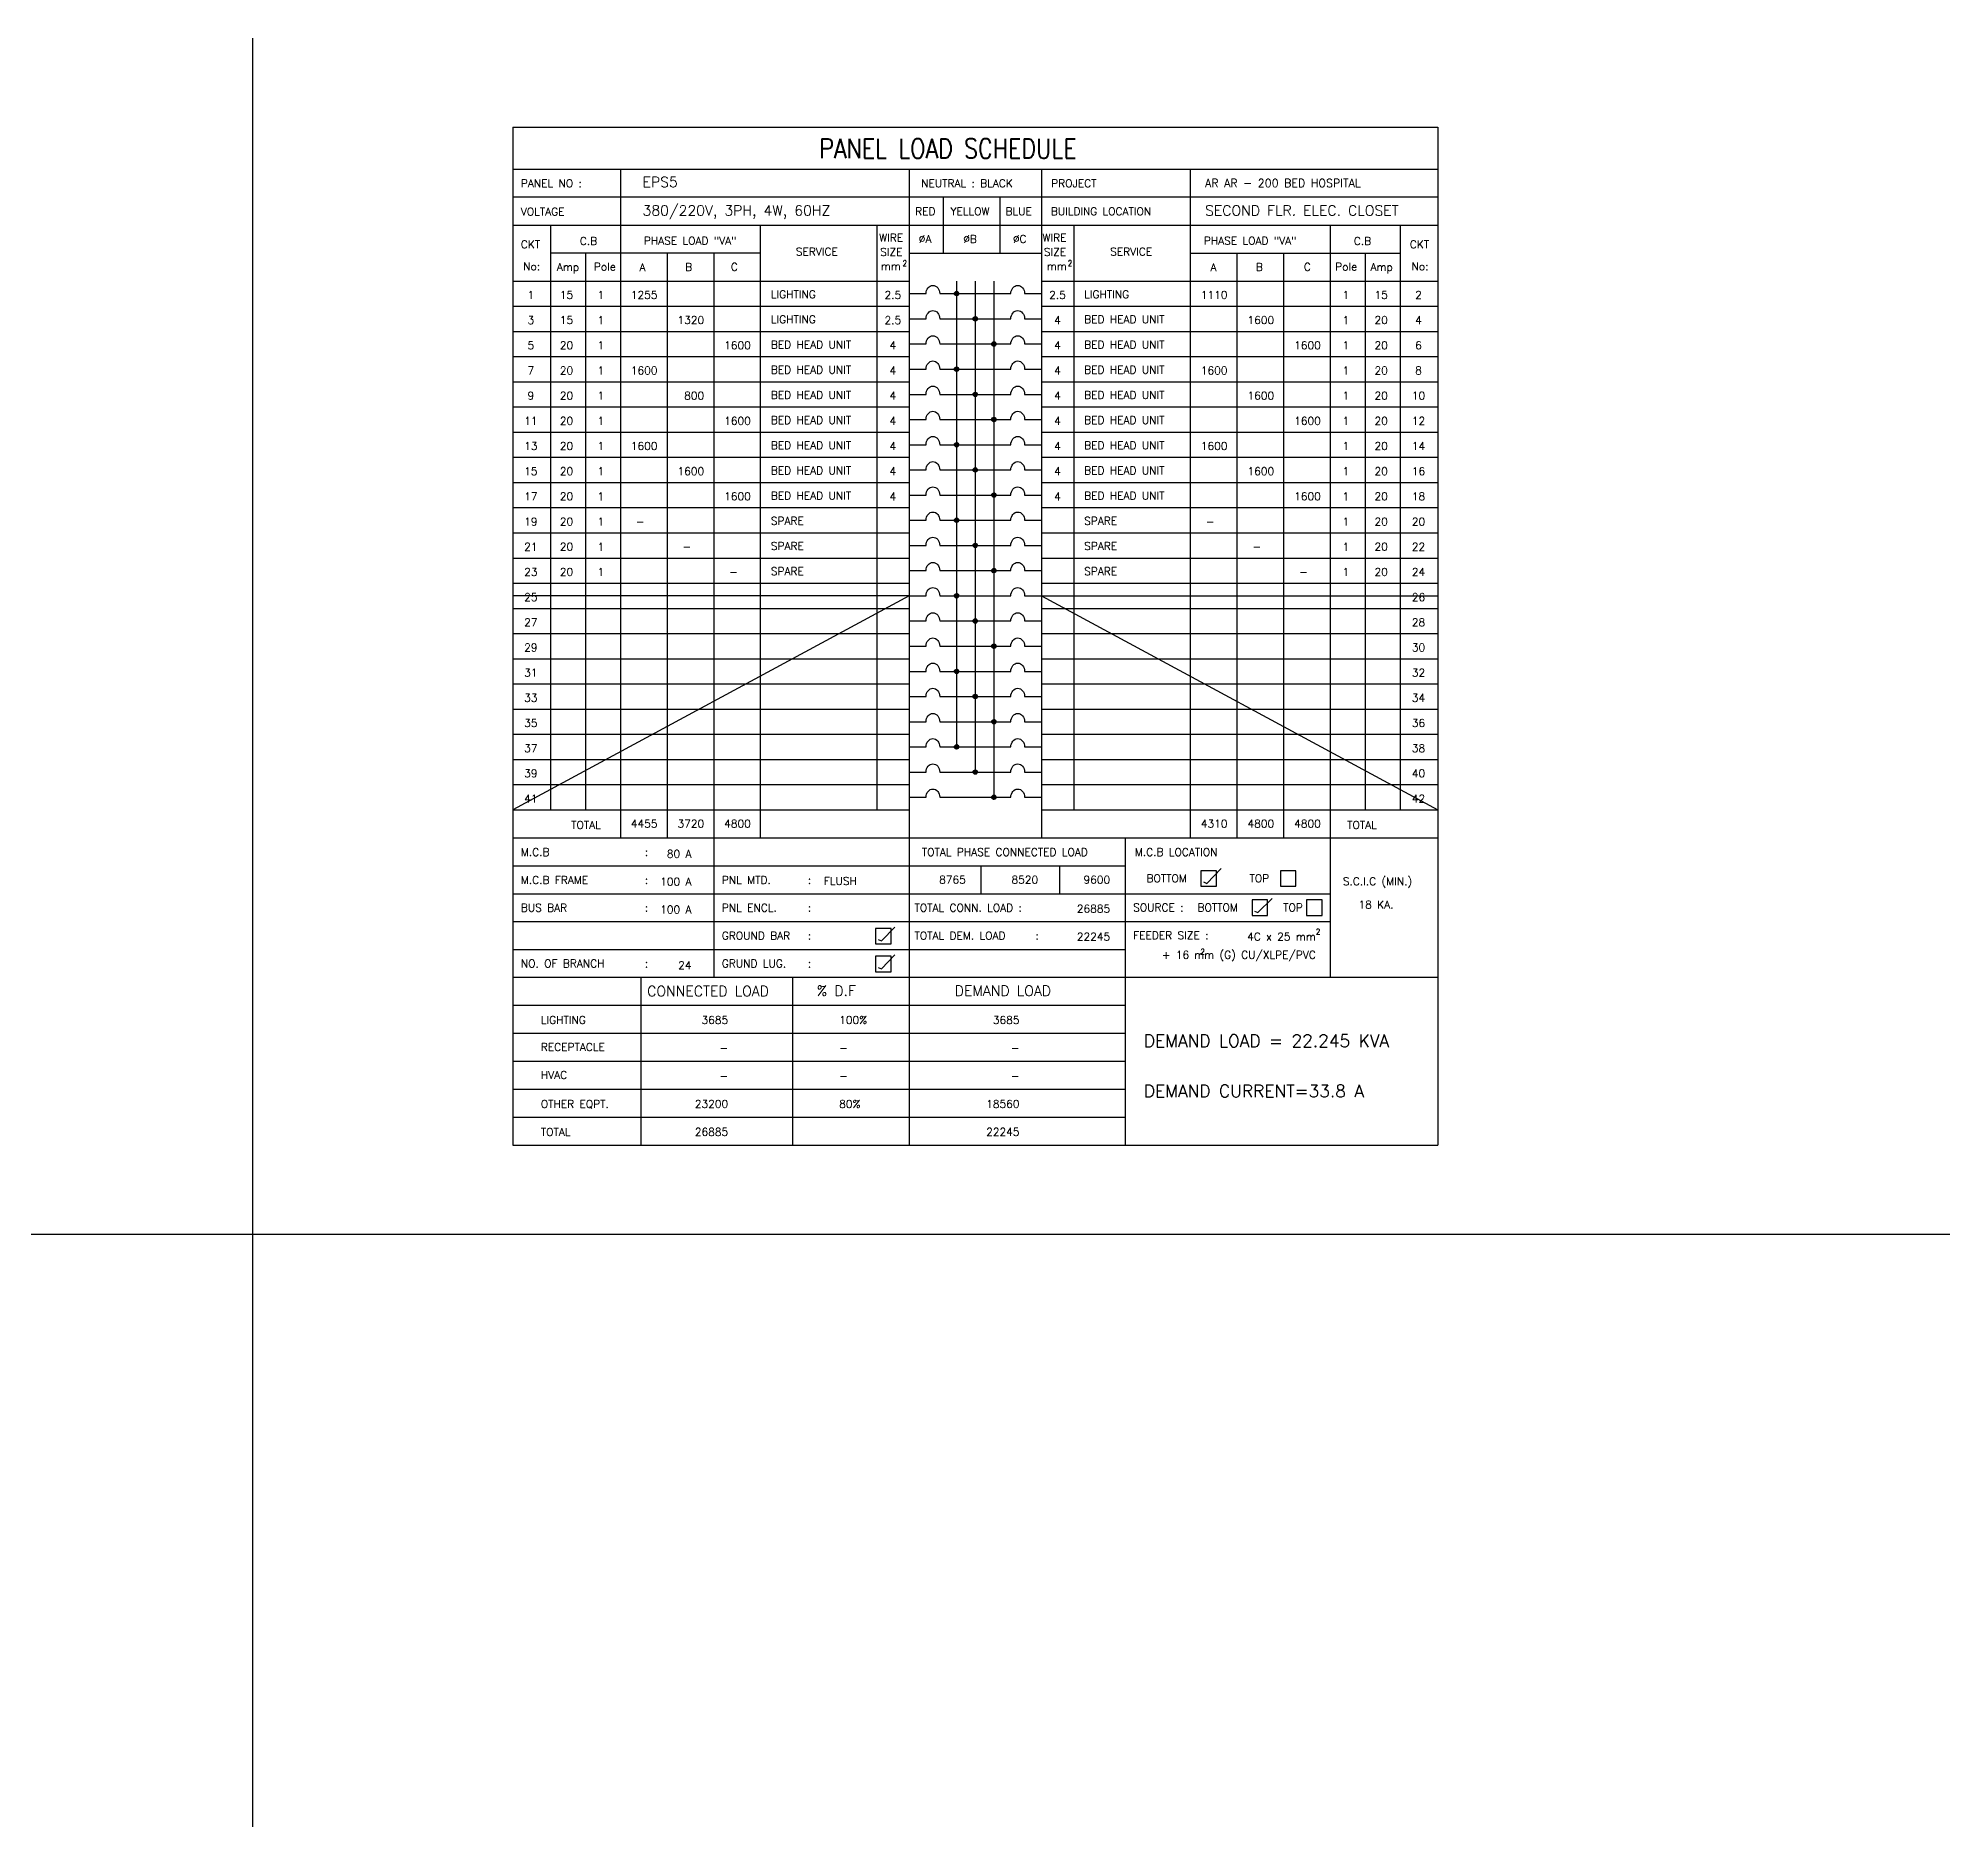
# Model space of a CAD drawing. Extents: x -114326 to -114223, y 38472 to 38552.
# Drawn here: x -114265.58 to -114222.63, y 38512.17 to 38552.22 of the extents above; entities that cross this region are included whole.
import ezdxf
from ezdxf.enums import TextEntityAlignment as Align

# ---------------------------------------------------------------- set-up
doc = ezdxf.new("R2010")
doc.units = 0
doc.header["$MEASUREMENT"] = 0
for name, color, linetype in [('BORDER', 4, 'CONTINUOUS'), ('E-TXT', 2, 'CONTINUOUS'), ('PANEL', 2, 'CONTINUOUS')]:
    doc.layers.add(name, color=color, linetype=linetype)
doc.styles.add('ROMANS', font='ROMANS.shx', dxfattribs={"height": 0.4})
pattern_1 = [(315, (90787.980909, 40591.791381), (0.00864749998874, 0.00864749998874), [])]
pattern_2 = [(315, (90787.980909, 40583.300675), (0.00864749998874, 0.00864749998874), [])]
pattern_3 = [(315, (90787.980909, 40584.998816), (0.00864749998874, 0.00864749998874), [])]
pattern_4 = [(315, (90787.980909, 40586.696957), (0.00864749998874, 0.00864749998874), [])]
pattern_5 = [(315, (90787.980909, 40588.395099), (0.00864749998874, 0.00864749998874), [])]
pattern_6 = [(315, (90787.980909, 40590.09324), (0.00864749998874, 0.00864749998874), [])]

msp = doc.modelspace()

# ---------------------------------------------------------------- hatches: boundary and pattern name
at = {"layer": 'PANEL', "linetype": 'Continuous'}
h = msp.add_hatch(dxfattribs=at)
h.set_pattern_fill('ANSI31', color=256, scale=0.068485, angle=406.041, style=0)
h.set_pattern_definition([(91.040959325, (90787.980909, 40591.791381), (-0.00855917542476, -0.00015552164567), [])])
h.paths.add_polyline_path([(-114244.996, 38546.473, 1), (-114244.898, 38546.473, 1)])
h = msp.add_hatch(dxfattribs=at)
h.set_pattern_fill('ANSI31', color=256, scale=0.097835, angle=270, style=0)
h.set_pattern_definition(pattern_1)
h.paths.add_polyline_path([(-114244.576, 38545.907, 1), (-114244.479, 38545.907, 1)])
h = msp.add_hatch(dxfattribs=at)
h.set_pattern_fill('ANSI31', color=256, scale=0.097835, angle=270, style=0)
h.set_pattern_definition(pattern_1)
h.paths.add_polyline_path([(-114244.059, 38545.341, 1), (-114244.157, 38545.341, 1)])
h = msp.add_hatch(dxfattribs=at)
h.set_pattern_fill('ANSI31', color=256, scale=0.097835, angle=270, style=0)
h.set_pattern_definition(pattern_1)
h.paths.add_polyline_path([(-114244.898, 38544.775, 1), (-114244.996, 38544.775, 1)])
h = msp.add_hatch(dxfattribs=at)
h.set_pattern_fill('ANSI31', color=256, scale=0.097835, angle=270, style=0)
h.set_pattern_definition(pattern_1)
h.paths.add_polyline_path([(-114244.479, 38544.209, 1), (-114244.576, 38544.209, 1)])
h = msp.add_hatch(dxfattribs=at)
h.set_pattern_fill('ANSI31', color=256, scale=0.097835, angle=270, style=0)
h.set_pattern_definition(pattern_1)
h.paths.add_polyline_path([(-114244.059, 38543.643, 1), (-114244.157, 38543.643, 1)])
h = msp.add_hatch(dxfattribs=at)
h.set_pattern_fill('ANSI31', color=256, scale=0.097835, angle=270, style=0)
h.set_pattern_definition(pattern_6)
h.paths.add_polyline_path([(-114244.898, 38543.077, 1), (-114244.996, 38543.077, 1)])
h = msp.add_hatch(dxfattribs=at)
h.set_pattern_fill('ANSI31', color=256, scale=0.097835, angle=270, style=0)
h.set_pattern_definition(pattern_6)
h.paths.add_polyline_path([(-114244.479, 38542.511, 1), (-114244.576, 38542.511, 1)])
h = msp.add_hatch(dxfattribs=at)
h.set_pattern_fill('ANSI31', color=256, scale=0.097835, angle=270, style=0)
h.set_pattern_definition(pattern_6)
h.paths.add_polyline_path([(-114244.059, 38541.945, 1), (-114244.157, 38541.945, 1)])
h = msp.add_hatch(dxfattribs=at)
h.set_pattern_fill('ANSI31', color=256, scale=0.097835, angle=270, style=0)
h.set_pattern_definition(pattern_5)
h.paths.add_polyline_path([(-114244.898, 38541.379, 1), (-114244.996, 38541.379, 1)])
h = msp.add_hatch(dxfattribs=at)
h.set_pattern_fill('ANSI31', color=256, scale=0.097835, angle=270, style=0)
h.set_pattern_definition(pattern_5)
h.paths.add_polyline_path([(-114244.479, 38540.813, 1), (-114244.576, 38540.813, 1)])
h = msp.add_hatch(dxfattribs=at)
h.set_pattern_fill('ANSI31', color=256, scale=0.097835, angle=270, style=0)
h.set_pattern_definition(pattern_5)
h.paths.add_polyline_path([(-114244.059, 38540.247, 1), (-114244.157, 38540.247, 1)])
h = msp.add_hatch(dxfattribs=at)
h.set_pattern_fill('ANSI31', color=256, scale=0.097835, angle=270, style=0)
h.set_pattern_definition(pattern_4)
h.paths.add_polyline_path([(-114244.898, 38539.681, 1), (-114244.996, 38539.681, 1)])
h = msp.add_hatch(dxfattribs=at)
h.set_pattern_fill('ANSI31', color=256, scale=0.097835, angle=270, style=0)
h.set_pattern_definition(pattern_4)
h.paths.add_polyline_path([(-114244.479, 38539.114, 1), (-114244.576, 38539.114, 1)])
h = msp.add_hatch(dxfattribs=at)
h.set_pattern_fill('ANSI31', color=256, scale=0.097835, angle=270, style=0)
h.set_pattern_definition(pattern_4)
h.paths.add_polyline_path([(-114244.059, 38538.548, 1), (-114244.157, 38538.548, 1)])
h = msp.add_hatch(dxfattribs=at)
h.set_pattern_fill('ANSI31', color=256, scale=0.097835, angle=270, style=0)
h.set_pattern_definition(pattern_3)
h.paths.add_polyline_path([(-114244.898, 38537.982, 1), (-114244.996, 38537.982, 1)])
h = msp.add_hatch(dxfattribs=at)
h.set_pattern_fill('ANSI31', color=256, scale=0.097835, angle=270, style=0)
h.set_pattern_definition(pattern_3)
h.paths.add_polyline_path([(-114244.479, 38537.416, 1), (-114244.576, 38537.416, 1)])
h = msp.add_hatch(dxfattribs=at)
h.set_pattern_fill('ANSI31', color=256, scale=0.097835, angle=270, style=0)
h.set_pattern_definition(pattern_3)
h.paths.add_polyline_path([(-114244.059, 38536.85, 1), (-114244.157, 38536.85, 1)])
h = msp.add_hatch(dxfattribs=at)
h.set_pattern_fill('ANSI31', color=256, scale=0.097835, angle=270, style=0)
h.set_pattern_definition(pattern_2)
h.paths.add_polyline_path([(-114244.898, 38536.284, 1), (-114244.996, 38536.284, 1)])
h = msp.add_hatch(dxfattribs=at)
h.set_pattern_fill('ANSI31', color=256, scale=0.097835, angle=270, style=0)
h.set_pattern_definition(pattern_2)
h.paths.add_polyline_path([(-114244.479, 38535.718, 1), (-114244.576, 38535.718, 1)])
h = msp.add_hatch(dxfattribs=at)
h.set_pattern_fill('ANSI31', color=256, scale=0.097835, angle=270, style=0)
h.set_pattern_definition(pattern_2)
h.paths.add_polyline_path([(-114244.059, 38535.152, 1), (-114244.157, 38535.152, 1)])

# ---------------------------------------------------------------- linework, layer by layer
at = {"layer": 'BORDER', "color": 1}
for p, q in [((-114260.769, 38552.215), (-114260.769, 38472.115)), ((-114325.736, 38525.332), (-114222.631, 38525.332))]:
    msp.add_line(p, q, dxfattribs=at)
at = {"layer": 'PANEL', "color": 6}
for p, q in [((-114254.923, 38550.215), (-114234.133, 38550.215)), ((-114254.923, 38550.215), (-114254.923, 38527.332)), ((-114234.133, 38550.215), (-114234.133, 38527.332)), ((-114254.923, 38527.332), (-114234.133, 38527.332))]:
    msp.add_line(p, q, dxfattribs=at)
at = {"layer": 'PANEL', "color": 2}
for p, q in [((-114254.923, 38549.272), (-114234.133, 38549.272)), ((-114246.013, 38549.272), (-114246.013, 38534.236)), ((-114243.043, 38549.272), (-114243.043, 38534.236)), ((-114254.923, 38548.014), (-114234.133, 38548.014)), ((-114246.013, 38547.382), (-114243.043, 38547.382)), ((-114254.923, 38534.236), (-114234.133, 38534.236))]:
    msp.add_line(p, q, dxfattribs=at)
at = {"layer": 'PANEL', "color": 11}
for p, q in [((-114252.503, 38549.272), (-114252.503, 38534.236)), ((-114239.696, 38549.272), (-114239.696, 38534.236)), ((-114254.076, 38548.014), (-114254.076, 38534.869)), ((-114249.359, 38548.014), (-114249.359, 38534.236)), ((-114246.738, 38548.014), (-114246.738, 38534.869)), ((-114242.317, 38548.014), (-114242.317, 38534.869)), ((-114236.552, 38548.014), (-114236.552, 38531.106)), ((-114234.979, 38548.014), (-114234.979, 38534.869)), ((-114249.359, 38547.385), (-114254.076, 38547.385)), ((-114253.29, 38547.385), (-114253.29, 38534.869)), ((-114251.455, 38547.385), (-114251.455, 38534.236)), ((-114250.407, 38547.385), (-114250.407, 38531.106)), ((-114239.696, 38547.385), (-114234.979, 38547.385)), ((-114238.648, 38547.385), (-114238.648, 38534.236)), ((-114237.6, 38547.385), (-114237.6, 38534.236)), ((-114235.766, 38547.385), (-114235.766, 38534.869)), ((-114254.923, 38546.756), (-114246.013, 38546.756)), ((-114243.043, 38546.756), (-114234.133, 38546.756)), ((-114254.923, 38546.19), (-114246.013, 38546.19)), ((-114243.043, 38546.19), (-114234.133, 38546.19)), ((-114254.923, 38545.624), (-114246.013, 38545.624)), ((-114243.043, 38545.624), (-114234.133, 38545.624)), ((-114254.923, 38545.058), (-114246.013, 38545.058)), ((-114243.043, 38545.058), (-114234.133, 38545.058)), ((-114254.923, 38544.492), (-114246.013, 38544.492)), ((-114243.043, 38544.492), (-114234.133, 38544.492)), ((-114254.923, 38543.926), (-114246.013, 38543.926)), ((-114243.043, 38543.926), (-114234.133, 38543.926)), ((-114254.923, 38543.36), (-114246.013, 38543.36)), ((-114243.043, 38543.36), (-114234.133, 38543.36)), ((-114254.923, 38542.794), (-114246.013, 38542.794)), ((-114243.043, 38542.794), (-114234.133, 38542.794)), ((-114254.923, 38542.228), (-114246.013, 38542.228)), ((-114243.043, 38542.228), (-114234.133, 38542.228)), ((-114254.923, 38541.662), (-114246.013, 38541.662)), ((-114243.043, 38541.662), (-114234.133, 38541.662)), ((-114254.923, 38541.096), (-114246.013, 38541.096)), ((-114243.043, 38541.096), (-114234.133, 38541.096)), ((-114254.923, 38540.53), (-114246.013, 38540.53)), ((-114243.043, 38540.53), (-114234.133, 38540.53)), ((-114254.923, 38539.964), (-114246.013, 38539.964)), ((-114243.043, 38539.964), (-114234.133, 38539.964)), ((-114254.923, 38539.397), (-114246.013, 38539.397)), ((-114243.043, 38539.397), (-114234.133, 38539.397)), ((-114254.923, 38538.831), (-114246.013, 38538.831)), ((-114243.043, 38538.831), (-114234.133, 38538.831)), ((-114254.923, 38538.265), (-114246.013, 38538.265)), ((-114243.043, 38538.265), (-114234.133, 38538.265)), ((-114254.923, 38537.699), (-114246.013, 38537.699)), ((-114243.043, 38537.699), (-114234.133, 38537.699)), ((-114254.923, 38537.133), (-114246.013, 38537.133)), ((-114243.043, 38537.133), (-114234.133, 38537.133)), ((-114254.923, 38536.567), (-114246.013, 38536.567)), ((-114243.043, 38536.567), (-114234.133, 38536.567)), ((-114254.923, 38536.001), (-114246.013, 38536.001)), ((-114243.043, 38536.001), (-114234.133, 38536.001)), ((-114254.923, 38535.435), (-114246.013, 38535.435)), ((-114243.043, 38535.435), (-114234.133, 38535.435)), ((-114254.923, 38534.869), (-114246.013, 38534.869)), ((-114243.043, 38534.869), (-114234.133, 38534.869)), ((-114246.013, 38534.236), (-114246.013, 38527.332)), ((-114241.161, 38534.236), (-114241.161, 38531.106)), ((-114254.923, 38533.61), (-114241.161, 38533.61)), ((-114244.406, 38533.61), (-114244.406, 38532.984)), ((-114242.636, 38533.61), (-114242.636, 38532.984)), ((-114254.923, 38532.984), (-114236.552, 38532.984)), ((-114254.923, 38532.358), (-114236.552, 38532.358)), ((-114254.923, 38531.732), (-114241.161, 38531.732)), ((-114254.923, 38531.106), (-114234.133, 38531.106)), ((-114252.041, 38531.106), (-114252.041, 38527.332)), ((-114248.633, 38531.106), (-114248.633, 38527.332)), ((-114241.161, 38531.106), (-114241.161, 38527.332)), ((-114254.923, 38530.477), (-114241.161, 38530.477)), ((-114254.923, 38529.848), (-114241.161, 38529.848)), ((-114254.923, 38529.219), (-114241.161, 38529.219)), ((-114254.923, 38528.59), (-114241.161, 38528.59)), ((-114254.923, 38527.961), (-114241.161, 38527.961))]:
    msp.add_line(p, q, dxfattribs=at)
at = {"layer": 'PANEL'}
for p, q in [((-114254.923, 38548.646), (-114234.133, 38548.646)), ((-114245.242, 38547.382), (-114245.242, 38548.646)), ((-114243.967, 38547.382), (-114243.967, 38548.646)), ((-114246.013, 38546.473), (-114245.634, 38546.473)), ((-114245.326, 38546.473), (-114243.729, 38546.473)), ((-114244.947, 38546.756), (-114244.947, 38536.284)), ((-114244.528, 38546.756), (-114244.528, 38535.718)), ((-114244.108, 38546.756), (-114244.108, 38535.152)), ((-114243.421, 38546.473), (-114243.043, 38546.473)), ((-114246.013, 38545.907), (-114245.634, 38545.907)), ((-114245.326, 38545.907), (-114243.729, 38545.907)), ((-114243.421, 38545.907), (-114243.043, 38545.907)), ((-114246.013, 38545.341), (-114245.634, 38545.341)), ((-114245.326, 38545.341), (-114243.729, 38545.341)), ((-114243.421, 38545.341), (-114243.043, 38545.341)), ((-114246.013, 38544.775), (-114245.634, 38544.775)), ((-114245.326, 38544.775), (-114243.729, 38544.775)), ((-114243.421, 38544.775), (-114243.043, 38544.775)), ((-114246.013, 38544.209), (-114245.634, 38544.209)), ((-114245.326, 38544.209), (-114243.729, 38544.209)), ((-114243.421, 38544.209), (-114243.043, 38544.209)), ((-114246.013, 38543.643), (-114245.634, 38543.643)), ((-114245.326, 38543.643), (-114243.729, 38543.643)), ((-114243.421, 38543.643), (-114243.043, 38543.643)), ((-114246.013, 38543.077), (-114245.634, 38543.077)), ((-114245.326, 38543.077), (-114243.729, 38543.077)), ((-114243.421, 38543.077), (-114243.043, 38543.077)), ((-114246.013, 38542.511), (-114245.634, 38542.511)), ((-114245.326, 38542.511), (-114243.729, 38542.511)), ((-114243.421, 38542.511), (-114243.043, 38542.511)), ((-114246.013, 38541.945), (-114245.634, 38541.945)), ((-114245.326, 38541.945), (-114243.729, 38541.945)), ((-114243.421, 38541.945), (-114243.043, 38541.945)), ((-114246.013, 38541.379), (-114245.634, 38541.379)), ((-114245.326, 38541.379), (-114243.729, 38541.379)), ((-114243.421, 38541.379), (-114243.043, 38541.379)), ((-114246.013, 38540.813), (-114245.634, 38540.813)), ((-114245.326, 38540.813), (-114243.729, 38540.813)), ((-114243.421, 38540.813), (-114243.043, 38540.813)), ((-114246.013, 38540.247), (-114245.634, 38540.247)), ((-114245.326, 38540.247), (-114243.729, 38540.247)), ((-114243.421, 38540.247), (-114243.043, 38540.247)), ((-114246.013, 38539.681), (-114245.634, 38539.681)), ((-114245.326, 38539.681), (-114243.729, 38539.681)), ((-114243.421, 38539.681), (-114243.043, 38539.681)), ((-114246.013, 38539.114), (-114245.634, 38539.114)), ((-114245.326, 38539.114), (-114243.729, 38539.114)), ((-114243.421, 38539.114), (-114243.043, 38539.114)), ((-114246.013, 38538.548), (-114245.634, 38538.548)), ((-114245.326, 38538.548), (-114243.729, 38538.548)), ((-114243.421, 38538.548), (-114243.043, 38538.548)), ((-114246.013, 38537.982), (-114245.634, 38537.982)), ((-114245.326, 38537.982), (-114243.729, 38537.982)), ((-114243.421, 38537.982), (-114243.043, 38537.982)), ((-114246.013, 38537.416), (-114245.634, 38537.416)), ((-114245.326, 38537.416), (-114243.729, 38537.416)), ((-114243.421, 38537.416), (-114243.043, 38537.416)), ((-114246.013, 38536.85), (-114245.634, 38536.85)), ((-114245.326, 38536.85), (-114243.729, 38536.85)), ((-114243.421, 38536.85), (-114243.043, 38536.85)), ((-114246.013, 38536.284), (-114245.634, 38536.284)), ((-114245.326, 38536.284), (-114243.729, 38536.284)), ((-114243.421, 38536.284), (-114243.043, 38536.284)), ((-114246.013, 38535.718), (-114245.634, 38535.718)), ((-114245.326, 38535.718), (-114243.729, 38535.718)), ((-114243.421, 38535.718), (-114243.043, 38535.718)), ((-114246.013, 38535.152), (-114245.634, 38535.152)), ((-114245.326, 38535.152), (-114243.729, 38535.152)), ((-114243.421, 38535.152), (-114243.043, 38535.152)), ((-114239.325, 38533.216), (-114239.006, 38533.549)), ((-114239.4, 38533.247), (-114239.325, 38533.216)), ((-114238.177, 38532.561), (-114237.858, 38532.874)), ((-114246.637, 38531.921), (-114246.339, 38532.233)), ((-114238.253, 38532.591), (-114238.177, 38532.561)), ((-114246.713, 38531.951), (-114246.637, 38531.921)), ((-114246.713, 38531.323), (-114246.637, 38531.293)), ((-114246.637, 38531.293), (-114246.339, 38531.606))]:
    msp.add_line(p, q, dxfattribs=at)
at = {"layer": 'PANEL', "color": 7}
for p, q in [((-114246.013, 38539.681), (-114254.923, 38539.681)), ((-114246.013, 38539.681), (-114254.923, 38534.869)), ((-114243.043, 38539.681), (-114234.133, 38539.681)), ((-114243.043, 38539.681), (-114234.133, 38534.869))]:
    msp.add_line(p, q, dxfattribs=at)
at = {"layer": 'PANEL', "color": 11}
for points in [[(-114239.108, 38533.5), (-114239.457, 38533.5), (-114239.457, 38533.15), (-114239.108, 38533.15)], [(-114237.324, 38533.5), (-114237.673, 38533.5), (-114237.673, 38533.15), (-114237.324, 38533.15)], [(-114237.961, 38532.844), (-114238.31, 38532.844), (-114238.31, 38532.495), (-114237.961, 38532.495)], [(-114236.734, 38532.844), (-114237.083, 38532.844), (-114237.083, 38532.495), (-114236.734, 38532.495)], [(-114246.421, 38532.204), (-114246.77, 38532.204), (-114246.77, 38531.855), (-114246.421, 38531.855)], [(-114246.421, 38531.576), (-114246.77, 38531.576), (-114246.77, 38531.227), (-114246.421, 38531.227)]]:
    msp.add_lwpolyline(points, close=True, dxfattribs=at)
at = {"layer": 'PANEL'}
for centre in [(-114244.947, 38546.473), (-114244.528, 38545.907), (-114244.108, 38545.341), (-114244.947, 38544.775), (-114244.528, 38544.209), (-114244.108, 38543.643), (-114244.947, 38543.077), (-114244.528, 38542.511), (-114244.108, 38541.945), (-114244.947, 38541.379), (-114244.528, 38540.813), (-114244.108, 38540.247), (-114244.947, 38539.681), (-114244.528, 38539.114), (-114244.108, 38538.548), (-114244.947, 38537.982), (-114244.528, 38537.416), (-114244.108, 38536.85), (-114244.947, 38536.284), (-114244.528, 38535.718), (-114244.108, 38535.152)]:
    msp.add_circle(centre, 0.0489, dxfattribs=at)
at = {"layer": 'PANEL', "extrusion": (0, 0, -1)}
for centre in [(-114245.48, 38546.473), (-114243.575, 38546.473), (-114245.48, 38545.907), (-114243.575, 38545.907), (-114245.48, 38545.341), (-114243.575, 38545.341), (-114245.48, 38544.775), (-114243.575, 38544.775), (-114245.48, 38544.209), (-114243.575, 38544.209), (-114245.48, 38543.643), (-114243.575, 38543.643), (-114245.48, 38543.077), (-114243.575, 38543.077), (-114245.48, 38542.511), (-114243.575, 38542.511), (-114245.48, 38541.945), (-114243.575, 38541.945), (-114245.48, 38541.379), (-114243.575, 38541.379), (-114245.48, 38540.813), (-114243.575, 38540.813), (-114245.48, 38540.247), (-114243.575, 38540.247), (-114245.48, 38539.681), (-114243.575, 38539.681), (-114245.48, 38539.114), (-114243.575, 38539.114), (-114245.48, 38538.548), (-114243.575, 38538.548), (-114245.48, 38537.982), (-114243.575, 38537.982), (-114245.48, 38537.416), (-114243.575, 38537.416), (-114245.48, 38536.85), (-114243.575, 38536.85), (-114245.48, 38536.284), (-114243.575, 38536.284), (-114245.48, 38535.718), (-114243.575, 38535.718), (-114245.48, 38535.152), (-114243.575, 38535.152)]:
    msp.add_ellipse(centre, major_axis=(0, 0.185), ratio=0.833333, start_param=-1.570796, end_param=1.570796, dxfattribs=at)

# ---------------------------------------------------------------- texts
at = {"layer": 'E-TXT', "style": 'ROMANS'}
for s, height, p in [('EPS5', 0.2306, (-114252.005, 38548.867)), ('AR AR - 200 BED HOSPITAL', 0.18169, (-114239.364, 38548.869)), ('380/220V, 3PH, 4W, 60HZ', 0.23061, (-114252.005, 38548.227)), ('SECOND FLR. ELEC. CLOSET', 0.23061, (-114239.364, 38548.227)), ('15', 0.1747, (-114253.867, 38546.357)), ('15', 0.1747, (-114235.557, 38546.357)), ('15', 0.1747, (-114253.867, 38545.791)), ('20', 0.1747, (-114235.557, 38545.791)), ('20', 0.1747, (-114253.867, 38545.224)), ('20', 0.1747, (-114235.557, 38545.224)), ('20', 0.1747, (-114253.867, 38544.658)), ('20', 0.1747, (-114235.557, 38544.658)), ('20', 0.1747, (-114253.867, 38544.092)), ('20', 0.1747, (-114235.557, 38544.092)), ('20', 0.1747, (-114253.867, 38543.526)), ('20', 0.1747, (-114235.557, 38543.526)), ('20', 0.1747, (-114253.867, 38542.96)), ('20', 0.1747, (-114235.557, 38542.96)), ('20', 0.1747, (-114253.867, 38542.394)), ('20', 0.1747, (-114235.557, 38542.394)), ('20', 0.1747, (-114253.867, 38541.828)), ('20', 0.1747, (-114235.557, 38541.828)), ('20', 0.1747, (-114253.867, 38541.262)), ('20', 0.1747, (-114235.557, 38541.262)), ('20', 0.1747, (-114253.867, 38540.696)), ('20', 0.1747, (-114235.557, 38540.696)), ('20', 0.1747, (-114253.867, 38540.13)), ('20', 0.1747, (-114235.557, 38540.13))]:
    msp.add_text(s, height=height, dxfattribs=at).set_placement(p)
for s, height, p in [('1', 0.175, (-114252.942, 38546.443)), ('2.5', 0.1747, (-114246.379, 38546.443)), ('2.5', 0.1747, (-114242.683, 38546.443)), ('1', 0.175, (-114236.204, 38546.443)), ('1', 0.175, (-114252.942, 38545.877)), ('2.5', 0.1747, (-114246.379, 38545.877)), ('4', 0.175, (-114242.683, 38545.877)), ('1', 0.175, (-114236.204, 38545.877)), ('1', 0.175, (-114252.942, 38545.311)), ('4', 0.175, (-114246.379, 38545.311)), ('4', 0.175, (-114242.683, 38545.311)), ('1', 0.175, (-114236.204, 38545.311)), ('1', 0.175, (-114252.942, 38544.745)), ('4', 0.175, (-114246.379, 38544.745)), ('4', 0.175, (-114242.683, 38544.745)), ('1', 0.175, (-114236.204, 38544.745)), ('1', 0.175, (-114252.942, 38544.179)), ('4', 0.175, (-114246.379, 38544.179)), ('4', 0.175, (-114242.683, 38544.179)), ('1', 0.175, (-114236.204, 38544.179)), ('1', 0.175, (-114252.942, 38543.613)), ('4', 0.175, (-114246.379, 38543.613)), ('4', 0.175, (-114242.683, 38543.613)), ('1', 0.175, (-114236.204, 38543.613)), ('1', 0.175, (-114252.942, 38543.047)), ('4', 0.175, (-114246.379, 38543.047)), ('4', 0.175, (-114242.683, 38543.047)), ('1', 0.175, (-114236.204, 38543.047)), ('1', 0.175, (-114252.942, 38542.481)), ('4', 0.175, (-114246.379, 38542.481)), ('4', 0.175, (-114246.379, 38542.481)), ('4', 0.175, (-114242.683, 38542.481)), ('4', 0.175, (-114242.683, 38542.481)), ('1', 0.175, (-114236.204, 38542.481)), ('1', 0.175, (-114252.942, 38541.914)), ('4', 0.175, (-114246.379, 38541.914)), ('4', 0.175, (-114246.379, 38541.914)), ('4', 0.175, (-114242.683, 38541.914)), ('4', 0.175, (-114242.683, 38541.914)), ('1', 0.175, (-114236.204, 38541.914)), ('1', 0.175, (-114252.942, 38541.348)), ('1', 0.175, (-114236.204, 38541.348)), ('1', 0.175, (-114252.942, 38540.782)), ('1', 0.175, (-114236.204, 38540.782)), ('1', 0.175, (-114252.942, 38540.216)), ('1', 0.175, (-114236.204, 38540.216))]:
    msp.add_text(s, height=height, dxfattribs=at).set_placement(p, align=Align.MIDDLE)
for s, height, p in [('1255', 0.1747, (-114251.666, 38546.357)), ('1110', 0.1747, (-114238.859, 38546.357)), ('1320', 0.1747, (-114250.618, 38545.791)), ('1600', 0.1747, (-114237.811, 38545.791)), ('1600', 0.1747, (-114249.57, 38545.224)), ('1600', 0.1747, (-114236.763, 38545.224)), ('1600', 0.1747, (-114251.666, 38544.658)), ('1600', 0.1747, (-114238.859, 38544.658)), ('800', 0.1747, (-114250.618, 38544.092)), ('1600', 0.1747, (-114237.811, 38544.092)), ('1600', 0.1747, (-114249.57, 38543.526)), ('1600', 0.1747, (-114236.763, 38543.526)), ('1600', 0.1747, (-114251.666, 38542.96)), ('1600', 0.1747, (-114238.859, 38542.96)), ('1600', 0.1747, (-114250.618, 38542.394)), ('1600', 0.1747, (-114237.811, 38542.394)), ('1600', 0.1747, (-114249.57, 38541.828)), ('1600', 0.1747, (-114236.763, 38541.828)), ('-', 0.175, (-114251.958, 38541.262)), ('-', 0.175, (-114239.151, 38541.262)), ('-', 0.175, (-114250.91, 38540.696)), ('-', 0.175, (-114238.103, 38540.696)), ('-', 0.175, (-114249.862, 38540.13)), ('-', 0.175, (-114237.055, 38540.13)), ('4455', 0.1747, (-114251.666, 38534.47)), ('3720', 0.1747, (-114250.618, 38534.47)), ('4800', 0.1747, (-114249.57, 38534.47)), ('4310', 0.1747, (-114238.859, 38534.47)), ('4800', 0.1747, (-114237.811, 38534.47)), ('4800', 0.1747, (-114236.763, 38534.47)), ('80 A', 0.1747, (-114250.903, 38533.792)), ('100 A', 0.1747, (-114250.903, 38533.166)), ('FLUSH', 0.1747, (-114247.189, 38533.184)), ('8765', 0.1747, (-114244.743, 38533.21)), ('8520', 0.1747, (-114243.114, 38533.21)), ('9600', 0.1747, (-114241.498, 38533.21)), ('100 A', 0.1747, (-114250.903, 38532.54)), ('26885', 0.1747, (-114241.498, 38532.558)), ('2', 0.122, (-114236.772, 38532.07)), ('22245', 0.1747, (-114241.498, 38531.932)), ('4C x 25 mm', 0.1747, (-114236.873, 38531.932)), ('24', 0.1747, (-114250.903, 38531.288)), ('+ 16 mm (G) CU/XLPE/PVC', 0.17471, (-114236.873, 38531.522)), ('2', 0.122, (-114239.368, 38531.619)), ('3685', 0.1747, (-114250.081, 38530.058)), ('3685', 0.1747, (-114243.538, 38530.058)), ('-', 0.175, (-114250.081, 38529.429)), ('-', 0.175, (-114243.538, 38529.429)), ('-', 0.175, (-114250.081, 38528.8)), ('-', 0.175, (-114243.538, 38528.8)), ('23200', 0.1747, (-114250.081, 38528.171)), ('18560', 0.1747, (-114243.538, 38528.171)), ('26885', 0.1747, (-114250.081, 38527.542)), ('22245', 0.1747, (-114243.538, 38527.542))]:
    msp.add_text(s, height=height, dxfattribs=at).set_placement(p, align=Align.RIGHT)
at = {"layer": 'PANEL', "color": 6, "style": 'ROMANS', "width": 0.833333}
msp.add_text('PANEL LOAD SCHEDULE', height=0.44026, dxfattribs=at).set_placement((-114248.037, 38549.516))
at = {"layer": 'PANEL', "style": 'ROMANS'}
for s, height, p in [('PANEL NO :', 0.1747, (-114254.737, 38548.867)), ('NEUTRAL : BLACK', 0.17471, (-114245.741, 38548.867)), ('PROJECT', 0.1747, (-114242.825, 38548.867)), ('VOLTAGE', 0.1747, (-114254.737, 38548.229)), ('RED', 0.1747, (-114245.878, 38548.235)), ('YELLOW', 0.1747, (-114245.084, 38548.235)), ('BLUE', 0.1747, (-114243.851, 38548.235)), ('BUILDING LOCATION', 0.17471, (-114242.834, 38548.235)), ('CKT', 0.1747, (-114254.737, 38547.493)), ('C.B', 0.1747, (-114253.413, 38547.568)), ('PHASE LOAD "VA"', 0.17471, (-114251.973, 38547.574)), ('WIRE', 0.1747, (-114246.689, 38547.644)), ('%%CA', 0.1747, (-114245.797, 38547.616)), ('%%CB', 0.1747, (-114244.797, 38547.616)), ('%%CC', 0.1747, (-114243.681, 38547.616)), ('WIRE', 0.1747, (-114243.015, 38547.644)), ('PHASE LOAD "VA"', 0.17471, (-114239.394, 38547.574)), ('C.B', 0.1747, (-114236.024, 38547.568)), ('CKT', 0.1747, (-114234.767, 38547.493)), ('SERVICE', 0.1747, (-114248.561, 38547.329)), ('SIZE', 0.1747, (-114246.664, 38547.323)), ('SIZE', 0.1747, (-114242.99, 38547.323)), ('SERVICE', 0.1747, (-114241.5, 38547.329)), ('No:', 0.1747, (-114254.686, 38547)), ('Amp', 0.1747, (-114253.932, 38546.986)), ('Pole', 0.1747, (-114253.102, 38546.993)), ('A', 0.175, (-114252.076, 38546.977)), ('B', 0.175, (-114251.051, 38546.985)), ('C', 0.175, (-114250.024, 38546.987)), ('mm', 0.1747, (-114246.648, 38547.002)), ('mm', 0.1747, (-114242.923, 38547.002)), ('A', 0.175, (-114239.24, 38546.977)), ('B', 0.175, (-114238.222, 38546.985)), ('C', 0.175, (-114237.144, 38546.987)), ('Pole', 0.1747, (-114236.444, 38546.993)), ('Amp', 0.1747, (-114235.647, 38546.986)), ('No:', 0.1747, (-114234.727, 38547)), ('LIGHTING', 0.1747, (-114249.124, 38546.372)), ('LIGHTING', 0.1747, (-114242.082, 38546.372)), ('LIGHTING', 0.1747, (-114249.124, 38545.806)), ('BED HEAD UNIT', 0.17471, (-114242.082, 38545.806)), ('BED HEAD UNIT', 0.17471, (-114249.124, 38545.24)), ('BED HEAD UNIT', 0.17471, (-114242.082, 38545.24)), ('BED HEAD UNIT', 0.17471, (-114249.124, 38544.674)), ('BED HEAD UNIT', 0.17471, (-114242.082, 38544.674)), ('BED HEAD UNIT', 0.17471, (-114249.124, 38544.108)), ('BED HEAD UNIT', 0.17471, (-114242.082, 38544.108)), ('BED HEAD UNIT', 0.17471, (-114249.124, 38543.542)), ('BED HEAD UNIT', 0.17471, (-114242.082, 38543.542)), ('BED HEAD UNIT', 0.17471, (-114249.124, 38542.976)), ('BED HEAD UNIT', 0.17471, (-114242.082, 38542.976)), ('BED HEAD UNIT', 0.17471, (-114249.124, 38542.41)), ('BED HEAD UNIT', 0.17471, (-114242.082, 38542.41)), ('BED HEAD UNIT', 0.17471, (-114249.124, 38541.844)), ('BED HEAD UNIT', 0.17471, (-114242.082, 38541.844)), ('SPARE', 0.1747, (-114249.124, 38541.278)), ('SPARE', 0.1747, (-114242.082, 38541.278)), ('SPARE', 0.1747, (-114249.124, 38540.712)), ('SPARE', 0.1747, (-114242.082, 38540.712)), ('SPARE', 0.1747, (-114249.124, 38540.146)), ('SPARE', 0.1747, (-114242.082, 38540.146)), ('TOTAL', 0.1747, (-114253.608, 38534.443)), ('TOTAL', 0.1747, (-114236.171, 38534.443)), ('M.C.B', 0.1747, (-114254.737, 38533.831)), (':', 0.175, (-114251.956, 38533.831)), ('TOTAL PHASE CONNECTED LOAD', 0.17471, (-114245.731, 38533.831)), ('M.C.B LOCATION', 0.17471, (-114240.945, 38533.831)), ('M.C.B FRAME', 0.17471, (-114254.737, 38533.205)), (':', 0.175, (-114251.956, 38533.205)), ('PNL MTD.', 0.1747, (-114250.222, 38533.205)), (':', 0.175, (-114248.288, 38533.205)), ('BOTTOM', 0.1747, (-114240.682, 38533.242)), ('TOP', 0.1747, (-114238.363, 38533.242)), ('S.C.I.C (MIN.)', 0.17471, (-114236.267, 38533.176)), ('BUS BAR', 0.1747, (-114254.737, 38532.579)), (':', 0.175, (-114251.956, 38532.579)), ('PNL ENCL.', 0.1747, (-114250.222, 38532.579)), (':', 0.175, (-114248.288, 38532.579)), ('TOTAL CONN. LOAD :', 0.17471, (-114245.895, 38532.579)), ('SOURCE :', 0.1747, (-114240.977, 38532.586)), ('BOTTOM', 0.1747, (-114239.535, 38532.586)), ('TOP', 0.1747, (-114237.609, 38532.586)), ('18 KA.', 0.1747, (-114235.92, 38532.652)), ('GROUND BAR', 0.1747, (-114250.222, 38531.953)), (':', 0.175, (-114248.288, 38531.953)), ('TOTAL DEM. LOAD ', 0.17471, (-114245.895, 38531.953)), (':', 0.175, (-114243.174, 38531.953)), ('FEEDER SIZE :', 0.17471, (-114240.977, 38531.96)), ('NO. OF BRANCH', 0.17471, (-114254.737, 38531.327)), (':', 0.175, (-114251.956, 38531.327)), ('GRUND LUG.', 0.1747, (-114250.222, 38531.327)), (':', 0.175, (-114248.288, 38531.327)), ('CONNECTED LOAD', 0.23061, (-114251.902, 38530.679)), ('% D.F', 0.2306, (-114248.091, 38530.686)), ('DEMAND LOAD', 0.23061, (-114244.99, 38530.686)), ('LIGHTING', 0.1747, (-114254.291, 38530.057)), ('100%', 0.1747, (-114247.588, 38530.057)), ('RECEPTACLE', 0.1747, (-114254.291, 38529.449)), ('DEMAND LOAD = 22.245 KVA', 0.27953, (-114240.741, 38529.536)), ('-', 0.175, (-114247.588, 38529.428)), ('HVAC', 0.1747, (-114254.291, 38528.82)), ('-', 0.175, (-114247.588, 38528.799)), ('OTHER EQPT.', 0.17471, (-114254.291, 38528.168)), ('80%', 0.1747, (-114247.588, 38528.17)), ('DEMAND CURRENT=33.8 A', 0.27953, (-114240.741, 38528.409)), ('TOTAL', 0.1747, (-114254.291, 38527.539))]:
    msp.add_text(s, height=height, dxfattribs=at).set_placement(p)
at = {"layer": 'PANEL', "style": 'ROMANS', "width": 0.833333}
for p in [(-114246.16, 38547.091), (-114242.447, 38547.091)]:
    msp.add_text('2', height=0.132, dxfattribs=at).set_placement(p)
at = {"layer": 'PANEL', "style": 'ROMANS'}
for s, height, p in [('1', 0.175, (-114254.515, 38546.443)), ('2', 0.175, (-114234.571, 38546.443)), ('3', 0.175, (-114254.515, 38545.877)), ('4', 0.175, (-114234.571, 38545.877)), ('5', 0.175, (-114254.515, 38545.311)), ('6', 0.175, (-114234.571, 38545.311)), ('7', 0.175, (-114254.515, 38544.745)), ('8', 0.175, (-114234.571, 38544.745)), ('9', 0.175, (-114254.515, 38544.179)), ('10', 0.1747, (-114234.571, 38544.179)), ('11', 0.1747, (-114254.515, 38543.613)), ('12', 0.1747, (-114234.571, 38543.613)), ('13', 0.1747, (-114254.515, 38543.047)), ('14', 0.1747, (-114234.571, 38543.047)), ('15', 0.1747, (-114254.515, 38542.481)), ('16', 0.1747, (-114234.571, 38542.481)), ('17', 0.1747, (-114254.515, 38541.914)), ('18', 0.1747, (-114234.571, 38541.914)), ('19', 0.1747, (-114254.515, 38541.348)), ('20', 0.1747, (-114234.571, 38541.348)), ('21', 0.1747, (-114254.515, 38540.782)), ('22', 0.1747, (-114234.571, 38540.782)), ('23', 0.1747, (-114254.515, 38540.216)), ('24', 0.1747, (-114234.571, 38540.216)), ('25', 0.1747, (-114254.515, 38539.65)), ('26', 0.1747, (-114234.571, 38539.65)), ('27', 0.1747, (-114254.515, 38539.084)), ('28', 0.1747, (-114234.571, 38539.084)), ('29', 0.1747, (-114254.515, 38538.518)), ('30', 0.1747, (-114234.571, 38538.518)), ('31', 0.1747, (-114254.515, 38537.952)), ('32', 0.1747, (-114234.571, 38537.952)), ('33', 0.1747, (-114254.515, 38537.386)), ('34', 0.1747, (-114234.571, 38537.386)), ('35', 0.1747, (-114254.515, 38536.82)), ('36', 0.1747, (-114234.571, 38536.82)), ('37', 0.1747, (-114254.515, 38536.254)), ('38', 0.1747, (-114234.571, 38536.254)), ('39', 0.1747, (-114254.515, 38535.688)), ('40', 0.1747, (-114234.571, 38535.688)), ('41', 0.1747, (-114254.515, 38535.122)), ('42', 0.1747, (-114234.571, 38535.122))]:
    msp.add_text(s, height=height, dxfattribs=at).set_placement(p, align=Align.MIDDLE)

doc.saveas('drawing.dxf')
